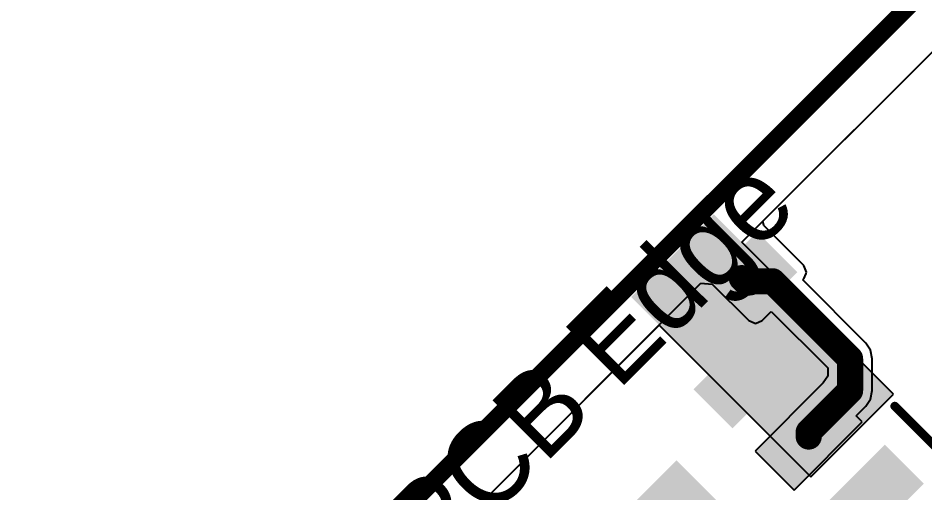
# Model space of a CAD drawing. Header units: millimetres. Extents: x -0.27 to 3.94, y -1.19 to 3.
# Drawn here: x 0.224 to 0.744, y 2.03 to 2.303 of the extents above; entities that cross this region are included whole.
import ezdxf

# ---------------------------------------------------------------- set-up
doc = ezdxf.new("R2010")
doc.units = ezdxf.units.MM
doc.header["$MEASUREMENT"] = 0
for name, color, linetype in [('BottomLayer', 5, 'Continuous'), ('BottomPaste', 16, 'Continuous'), ('BottomSolder', 6, 'Continuous'), ('Mechanical2', 216, 'Continuous'), ('TopLayer', 1, 'Continuous'), ('TopOverlay', 2, 'Continuous'), ('TopPaste', 8, 'Continuous'), ('TopSolder', 216, 'Continuous')]:
    doc.layers.add(name, color=color, linetype=linetype)

# ---------------------------------------------------------------- blocks, each defined once
blk = doc.blocks.new('ESOP_8_B_25')
at = {"layer": 'BottomLayer'}
for points in [[(-0.13812995, 0.086811), (-0.09088585, 0.086811), (-0.09088585, 0.063189), (-0.13812995, 0.063189)], [(0.09088585, 0.086811), (0.13812995, 0.086811), (0.13812995, 0.063189), (0.09088585, 0.063189)], [(-0.0472441, 0.06496065), (0.0472441, 0.06496065), (0.0472441, -0.06496065), (-0.0472441, -0.06496065)], [(-0.13812995, 0.036811), (-0.09088585, 0.036811), (-0.09088585, 0.013189), (-0.13812995, 0.013189)], [(0.09088585, 0.036811), (0.13812995, 0.036811), (0.13812995, 0.013189), (0.09088585, 0.013189)], [(-0.13812995, -0.013189), (-0.09088585, -0.013189), (-0.09088585, -0.036811), (-0.13812995, -0.036811)], [(0.09088585, -0.013189), (0.13812995, -0.013189), (0.13812995, -0.036811), (0.09088585, -0.036811)], [(-0.13812995, -0.063189), (-0.09088585, -0.063189), (-0.09088585, -0.086811), (-0.13812995, -0.086811)], [(0.09088585, -0.063189), (0.13812995, -0.063189), (0.13812995, -0.086811), (0.09088585, -0.086811)]]:
    blk.add_hatch(color=5, dxfattribs=at).paths.add_polyline_path(points)
at = {"layer": 'BottomPaste'}
for points in [[(-0.13812995, 0.086811), (-0.09088585, 0.086811), (-0.09088585, 0.063189), (-0.13812995, 0.063189)], [(0.09088585, 0.086811), (0.13812995, 0.086811), (0.13812995, 0.063189), (0.09088585, 0.063189)], [(-0.0472441, 0.06496065), (0.0472441, 0.06496065), (0.0472441, -0.06496065), (-0.0472441, -0.06496065)], [(-0.13812995, 0.036811), (-0.09088585, 0.036811), (-0.09088585, 0.013189), (-0.13812995, 0.013189)], [(0.09088585, 0.036811), (0.13812995, 0.036811), (0.13812995, 0.013189), (0.09088585, 0.013189)], [(-0.13812995, -0.013189), (-0.09088585, -0.013189), (-0.09088585, -0.036811), (-0.13812995, -0.036811)], [(0.09088585, -0.013189), (0.13812995, -0.013189), (0.13812995, -0.036811), (0.09088585, -0.036811)], [(-0.13812995, -0.063189), (-0.09088585, -0.063189), (-0.09088585, -0.086811), (-0.13812995, -0.086811)], [(0.09088585, -0.063189), (0.13812995, -0.063189), (0.13812995, -0.086811), (0.09088585, -0.086811)]]:
    blk.add_hatch(color=16, dxfattribs=at).paths.add_polyline_path(points)
at = {"layer": 'BottomSolder'}
for points in [[(-0.14212995, 0.090811), (-0.08688585, 0.090811), (-0.08688585, 0.059189), (-0.14212995, 0.059189)], [(0.08688585, 0.090811), (0.14212995, 0.090811), (0.14212995, 0.059189), (0.08688585, 0.059189)], [(-0.0512441, 0.06896065), (0.0512441, 0.06896065), (0.0512441, -0.06896065), (-0.0512441, -0.06896065)], [(-0.14212995, 0.040811), (-0.08688585, 0.040811), (-0.08688585, 0.009189), (-0.14212995, 0.009189)], [(0.08688585, 0.040811), (0.14212995, 0.040811), (0.14212995, 0.009189), (0.08688585, 0.009189)], [(-0.14212995, -0.009189), (-0.08688585, -0.009189), (-0.08688585, -0.040811), (-0.14212995, -0.040811)], [(0.08688585, -0.009189), (0.14212995, -0.009189), (0.14212995, -0.040811), (0.08688585, -0.040811)], [(-0.14212995, -0.059189), (-0.08688585, -0.059189), (-0.08688585, -0.090811), (-0.14212995, -0.090811)], [(0.08688585, -0.059189), (0.14212995, -0.059189), (0.14212995, -0.090811), (0.08688585, -0.090811)]]:
    blk.add_hatch(color=6, dxfattribs=at).paths.add_polyline_path(points)
blk = doc.blocks.new('R___0402_B_96')
at = {"layer": 'BottomLayer'}
for points in [[(-0.0095, 0.0125), (-0.0095, -0.0125), (-0.0275, -0.0125), (-0.0275, 0.0125)], [(0.0275, 0.0125), (0.0275, -0.0125), (0.0095, -0.0125), (0.0095, 0.0125)]]:
    blk.add_hatch(color=5, dxfattribs=at).paths.add_polyline_path(points)
at = {"layer": 'BottomPaste'}
for points in [[(-0.0095, 0.0125), (-0.0095, -0.0125), (-0.0275, -0.0125), (-0.0275, 0.0125)], [(0.0275, 0.0125), (0.0275, -0.0125), (0.0095, -0.0125), (0.0095, 0.0125)]]:
    blk.add_hatch(color=16, dxfattribs=at).paths.add_polyline_path(points)
at = {"layer": 'BottomSolder'}
for points in [[(-0.0073346, 0.0146654), (-0.0073346, -0.0146654), (-0.0296654, -0.0146654), (-0.0296654, 0.0146654)], [(0.0296654, 0.0146654), (0.0296654, -0.0146654), (0.0073346, -0.0146654), (0.0073346, 0.0146654)]]:
    blk.add_hatch(color=6, dxfattribs=at).paths.add_polyline_path(points)
blk = doc.blocks.new('WAFER_PH2_0_2PWB_145')
at = {"layer": 'TopLayer'}
blk.add_hatch(color=1, dxfattribs=at).paths.add_polyline_path([(-0.16141735, -0.04330705), (-0.10236225, -0.04330705), (-0.10236225, -0.18110235), (-0.16141735, -0.18110235)])
at = {"layer": 'TopPaste'}
blk.add_hatch(color=8, dxfattribs=at).paths.add_polyline_path([(-0.16141735, -0.04330705), (-0.10236225, -0.04330705), (-0.10236225, -0.18110235), (-0.16141735, -0.18110235)])
at = {"layer": 'TopSolder'}
blk.add_hatch(color=216, dxfattribs=at).paths.add_polyline_path([(-0.16541735, -0.03930705), (-0.09836225, -0.03930705), (-0.09836225, -0.18510235), (-0.16541735, -0.18510235)])
at = {"layer": 'TopOverlay', "const_width": 0.005}
for points in [[(-0.161, -0.034), (-0.161, 0.115)], [(0.1420001, -0.191), (-0.1379999, -0.191)]]:
    blk.add_lwpolyline(points, dxfattribs=at)
at = {"layer": 'TopOverlay', "const_width": 0.0025}
for points in [[(-0.16225, -0.034, 1), (-0.15975, -0.034, 1)], [(-0.1392499, -0.191, 1), (-0.1367499, -0.191, 1)]]:
    blk.add_lwpolyline(points, format="xyb", close=True, dxfattribs=at)
at = {"layer": 'TopOverlay'}
blk.add_text('PCB Edge', height=0.0472441, rotation=-180, dxfattribs=at).set_placement((0.0926877, -0.152211))

msp = doc.modelspace()

# ---------------------------------------------------------------- hatches: boundary and pattern name
at = {"layer": 'BottomLayer'}
msp.add_hatch(color=5, dxfattribs=at).paths.add_polyline_path([(0.6477815, 2.1798986), (0.6238248, 2.1559419), (0.6468247, 2.132942), (0.6707814, 2.1568987)])
at = {"layer": 'BottomSolder'}
h = msp.add_hatch(color=6, dxfattribs=at)
edge = h.paths.add_edge_path()
edge.add_arc((0.6017891, 2.0169494), 0.015811, 0, 360)
at = {"layer": 'TopSolder'}
h = msp.add_hatch(color=216, dxfattribs=at)
edge = h.paths.add_edge_path()
edge.add_arc((0.6017891, 2.0169494), 0.015811, 0, 360)

# ---------------------------------------------------------------- linework, layer by layer
at = {"layer": 'BottomLayer'}
for p, q in [((0.6511302, 2.1861299), (0.993473, 2.5284727)), ((0.6516085, 2.1837254), (0.6511302, 2.1861299)), ((0.674608, 2.1607259), (0.6516085, 2.1837254)), ((0.6746086, 2.1607258), (0.674608, 2.1607259)), ((0.6761939, 2.1568987), (0.6746086, 2.1607258)), ((0.673949, 2.1524124), (0.6746084, 2.1530718)), ((0.7101205, 2.1162409), (0.673949, 2.1524124)), ((0.6746084, 2.1530718), (0.6758653, 2.1561061)), ((0.6758653, 2.1561061), (0.6761939, 2.1568987)), ((0.3953023, 1.930302), (0.6156181, 2.1506178)), ((0.6156181, 2.1506178), (0.6220922, 2.1500208)), ((0.6220922, 2.1500208), (0.6429978, 2.129115)), ((0.6506519, 2.1291154), (0.655925, 2.1343884)), ((0.655925, 2.1343884), (0.6883636, 2.1019498)), ((0.6429978, 2.129115), (0.6460321, 2.1278581)), ((0.6460321, 2.1278581), (0.6468247, 2.1275295)), ((0.6468247, 2.1275295), (0.6506518, 2.1291148)), ((0.6506518, 2.1291148), (0.6506519, 2.1291154)), ((0.7128833, 2.1121062), (0.7101205, 2.1162409)), ((0.7138534, 2.1072289), (0.7128833, 2.1121062)), ((0.7138534, 2.0889708), (0.7138534, 2.1072289)), ((0.6883636, 2.1019498), (0.6883636, 2.0972547)), ((0.6883636, 2.0972547), (0.6857412, 2.0933407)), ((0.6857412, 2.0933407), (0.6466779, 2.0542774)), ((0.7128833, 2.0840935), (0.7138534, 2.0889708)), ((0.7046219, 2.0744602), (0.7101205, 2.0799588)), ((0.7101205, 2.0799588), (0.7128833, 2.0840935)), ((0.7081015, 2.0709806), (0.7046219, 2.0744602)), ((0.6690381, 2.0319172), (0.7081015, 2.0709806)), ((0.6466779, 2.0542774), (0.6690381, 2.0319172))]:
    msp.add_line(p, q, dxfattribs=at)
at = {"layer": 'BottomLayer', "const_width": 0.015}
for points in [[(0.6390276, 2.153467), (0.6415024, 2.1509922)], [(0.6415024, 2.1509922), (0.6436238, 2.1509922)], [(0.6436238, 2.1509922), (0.6442712, 2.1516396)], [(0.6436238, 2.1509922), (0.6442712, 2.1516396)], [(0.6442712, 2.1516396), (0.6566978, 2.1516396)], [(0.6566978, 2.1516396), (0.7011085, 2.1072289)], [(0.7011085, 2.0889708), (0.7011085, 2.1072289)], [(0.6773897, 2.065252), (0.7011085, 2.0889708)], [(0.6773897, 2.062629), (0.6773897, 2.065252)]]:
    msp.add_lwpolyline(points, dxfattribs=at)
at = {"layer": 'BottomLayer', "const_width": 0.0075}
for points in [[(0.6352776, 2.153467, 1), (0.6427776, 2.153467, 1)], [(0.6377524, 2.1509922, 1), (0.6452524, 2.1509922, 1)], [(0.6377524, 2.1509922, 1), (0.6452524, 2.1509922, 1)], [(0.6398738, 2.1509922, 1), (0.6473738, 2.1509922, 1)], [(0.6398738, 2.1509922, 1), (0.6473738, 2.1509922, 1)], [(0.6398738, 2.1509922, 1), (0.6473738, 2.1509922, 1)], [(0.6405212, 2.1516396, 1), (0.6480212, 2.1516396, 1)], [(0.6405212, 2.1516396, 1), (0.6480212, 2.1516396, 1)], [(0.6405212, 2.1516396, 1), (0.6480212, 2.1516396, 1)], [(0.6529478, 2.1516396, 1), (0.6604478, 2.1516396, 1)], [(0.6529478, 2.1516396, 1), (0.6604478, 2.1516396, 1)], [(0.6973585, 2.1072289, 1), (0.7048585, 2.1072289, 1)], [(0.6973585, 2.1072289, 1), (0.7048585, 2.1072289, 1)], [(0.6973585, 2.0889708, 1), (0.7048585, 2.0889708, 1)], [(0.6973585, 2.0889708, 1), (0.7048585, 2.0889708, 1)], [(0.6736397, 2.065252, 1), (0.6811397, 2.065252, 1)], [(0.6736397, 2.065252, 1), (0.6811397, 2.065252, 1)], [(0.6736397, 2.062629, 1), (0.6811397, 2.062629, 1)]]:
    msp.add_lwpolyline(points, format="xyb", close=True, dxfattribs=at)
at = {"layer": 'Mechanical2', "const_width": 0.01}
msp.add_lwpolyline([(5e-07, 1.5748002), (1.1811005, 2.7559002)], dxfattribs=at)
at = {"layer": 'TopLayer'}
for p, q in [((0.6390079, 2.1740076), (0.993473, 2.5284727)), ((0.7260701, 2.0869455), (0.6390079, 2.1740076)), ((0.4524875, 1.9874872), (0.5915929, 2.1265926)), ((0.5915929, 2.1265926), (0.6786551, 2.0395305)), ((0.6786551, 2.0395305), (0.7260701, 2.0869455))]:
    msp.add_line(p, q, dxfattribs=at)

# ---------------------------------------------------------------- block references
at = {"rotation": 225}
for name, p in [('WAFER_PH2_0_2PWB_145', (0.6368967, 1.9421835)), ('R___0402_B_96', (0.6259461, 2.1403855)), ('ESOP_8_B_25', (0.6140981, 1.963982))]:
    msp.add_blockref(name, p, dxfattribs=at)

doc.saveas('drawing.dxf')
